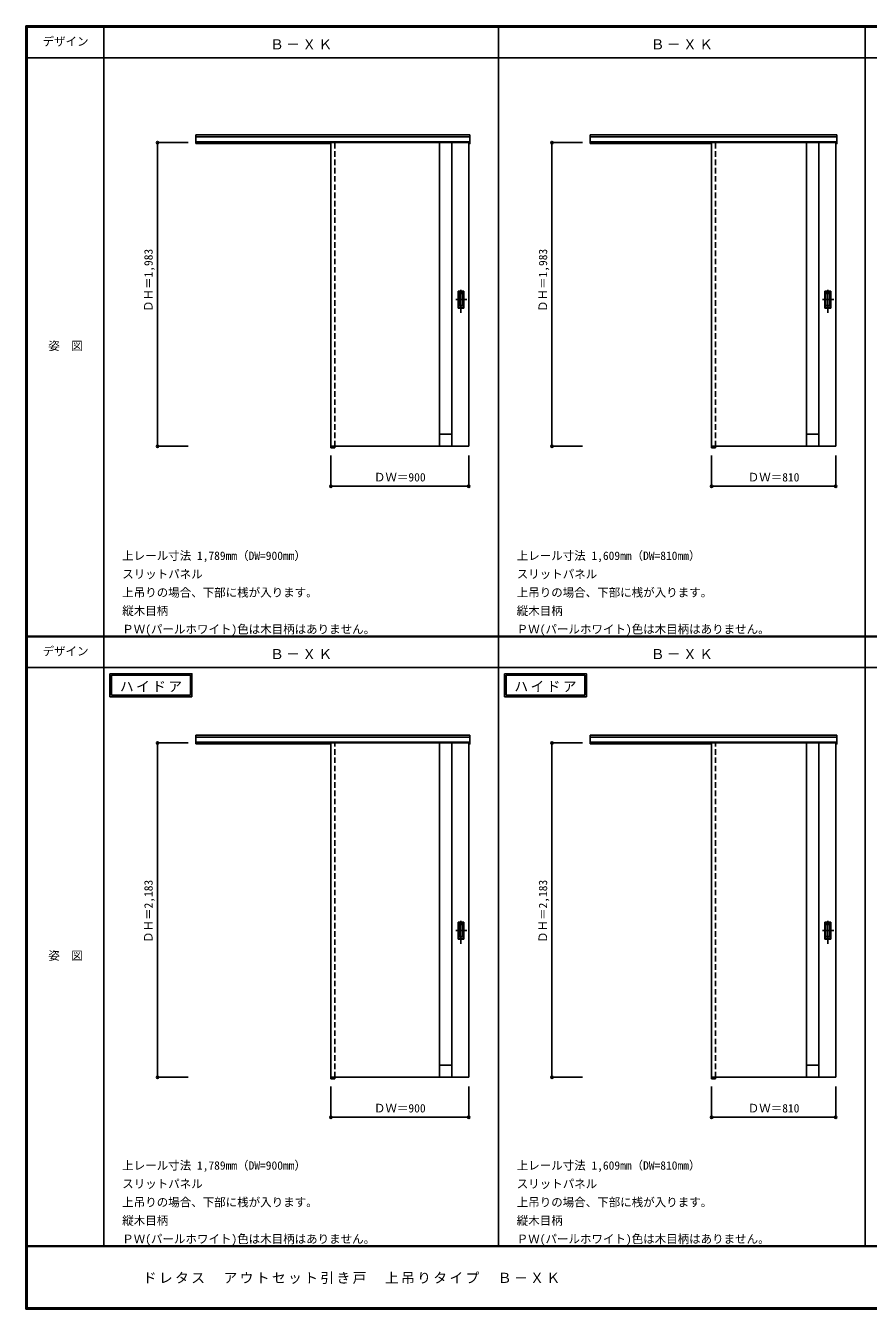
# Model space of a CAD drawing. Units: millimetres, scale not verified. Extents: x -6000 to 5700, y -4307 to 4175.
# Drawn here: x -6000 to -502, y -4205 to 4175 of the extents above; entities that cross this region are included whole.
import ezdxf
from ezdxf.enums import TextEntityAlignment as Align

# ---------------------------------------------------------------- set-up
doc = ezdxf.new("R2010")
doc.units = ezdxf.units.MM
doc.header["$LTSCALE"] = 30
doc.header["$PDMODE"] = 32
doc.header["$PDSIZE"] = 15
doc.linetypes.add('CHAIN1', pattern=[8, 5, -1, 1, -1])
doc.linetypes.add('DASHED1', pattern=[1.8, 1.2, -0.6])
for name, color, linetype in [('0-2_扉', 3, 'Continuous'), ('0-3_仕上げ', 3, 'Continuous'), ('0-4_枠', 3, 'Continuous'), ('0-6_引手', 7, 'Continuous'), ('0-A_文字', 7, 'Continuous'), ('0-B_寸法', 4, 'Continuous'), ('F-1_枠', 6, 'Continuous'), ('F-A_文字', 7, 'Continuous')]:
    doc.layers.add(name, color=color, linetype=linetype)
doc.styles.add('ＭＳ ゴシック', font='')
doc.styles.get('ＭＳ ゴシック').set_extended_font_data('MS Gothic')

msp = doc.modelspace()

# ---------------------------------------------------------------- linework, layer by layer
at = {"layer": '0-2_扉', "color": 4, "linetype": 'DASHED1'}
for p, q in [((-4009, 3412), (-4009, 3408)), ((-1525, 3412), (-1525, 3408)), ((-4009, -507.25), (-4009, -511.25)), ((-1525, -507.25), (-1525, -511.25))]:
    msp.add_line(p, q, dxfattribs=at)
at = {"layer": '0-2_扉'}
for p, q in [((-4009, 3412), (-4009, 1429)), ((-4009, 3412), (-3109, 3412)), ((-3109, 1429), (-3109, 3412)), ((-1525, 3412), (-1525, 1429)), ((-1525, 3412), (-715, 3412)), ((-715, 1429), (-715, 3412)), ((-4009, 1429), (-3109, 1429)), ((-1525, 1429), (-715, 1429)), ((-4009, -507.25), (-4009, -2690.25)), ((-4009, -507.25), (-3109, -507.25)), ((-3109, -2690.25), (-3109, -507.25)), ((-1525, -507.25), (-1525, -2690.25)), ((-1525, -507.25), (-715, -507.25)), ((-715, -2690.25), (-715, -507.25)), ((-4009, -2690.25), (-3109, -2690.25)), ((-1525, -2690.25), (-715, -2690.25))]:
    msp.add_line(p, q, dxfattribs=at)
at = {"layer": '0-3_仕上げ'}
for p, q in [((-3299, 1429), (-3299, 3412)), ((-3219, 1429), (-3219, 3412)), ((-905, 1429), (-905, 3412)), ((-825, 1429), (-825, 3412)), ((-3299, -2690.25), (-3299, -507.25)), ((-3219, -2690.25), (-3219, -507.25)), ((-905, -2690.25), (-905, -507.25)), ((-825, -2690.25), (-825, -507.25))]:
    msp.add_line(p, q, dxfattribs=at)
at = {"layer": '0-3_仕上げ', "color": 7}
for p, q in [((-3219, 1509), (-3299, 1509)), ((-825, 1509), (-905, 1509)), ((-3219, -2610.25), (-3299, -2610.25)), ((-825, -2610.25), (-905, -2610.25))]:
    msp.add_line(p, q, dxfattribs=at)
at = {"layer": '0-4_枠'}
for p, q in [((-4890, 3462), (-3101, 3462)), ((-4890, 3405), (-4890, 3462)), ((-4890, 3449), (-3101, 3449)), ((-2316, 3462), (-707, 3462)), ((-2316, 3405), (-2316, 3462)), ((-2316, 3449), (-707, 3449)), ((-4890, 3417), (-3101, 3417)), ((-4890, 3405), (-4009, 3405)), ((-4010, 3417), (-4010, 1420)), ((-3982, 3412), (-3982, 3417)), ((-2316, 3417), (-707, 3417)), ((-2316, 3405), (-1525, 3405)), ((-1526, 3417), (-1526, 1420)), ((-1498, 3412), (-1498, 3417)), ((-3982, 1429), (-3982, 1420)), ((-1498, 1429), (-1498, 1420)), ((-4010, 1420), (-3982, 1420)), ((-1526, 1420), (-1498, 1420)), ((-4890, -457.25), (-3101, -457.25)), ((-4890, -514.25), (-4890, -457.25)), ((-4890, -470.25), (-3101, -470.25)), ((-4890, -502.25), (-3101, -502.25)), ((-4010, -502.25), (-4010, -2699.25)), ((-3982, -507.25), (-3982, -502.25)), ((-2316, -457.25), (-707, -457.25)), ((-2316, -514.25), (-2316, -457.25)), ((-2316, -470.25), (-707, -470.25)), ((-2316, -502.25), (-707, -502.25)), ((-1526, -502.25), (-1526, -2699.25)), ((-1498, -507.25), (-1498, -502.25)), ((-4890, -514.25), (-4009, -514.25)), ((-2316, -514.25), (-1525, -514.25)), ((-4010, -2699.25), (-3982, -2699.25)), ((-3982, -2690.25), (-3982, -2699.25)), ((-1526, -2699.25), (-1498, -2699.25)), ((-1498, -2690.25), (-1498, -2699.25))]:
    msp.add_line(p, q, dxfattribs=at)
at = {"layer": '0-4_枠', "color": 4, "linetype": 'DASHED1'}
for p, q in [((-3982, 1429), (-3982, 3412)), ((-1498, 1429), (-1498, 3412)), ((-3982, -2690.25), (-3982, -507.25)), ((-1498, -2690.25), (-1498, -507.25))]:
    msp.add_line(p, q, dxfattribs=at)
at = {"layer": '0-4_枠'}
for points in [[(-3109, 3405), (-3101, 3405), (-3101, 3462)], [(-715, 3405), (-707, 3405), (-707, 3462)], [(-3109, -514.25), (-3101, -514.25), (-3101, -457.25)], [(-715, -514.25), (-707, -514.25), (-707, -457.25)]]:
    msp.add_lwpolyline(points, dxfattribs=at)
at = {"layer": '0-6_引手'}
for p, q in [((-3141, 2441.5), (-3179, 2441.5)), ((-3179, 2331.5), (-3179, 2441.5)), ((-3141, 2331.5), (-3141, 2441.5)), ((-747, 2441.5), (-785, 2441.5)), ((-785, 2331.5), (-785, 2441.5)), ((-747, 2331.5), (-747, 2441.5)), ((-3147.5, 2425.5), (-3172.5, 2425.5)), ((-3172.5, 2347.5), (-3172.5, 2425.5)), ((-3147.5, 2347.5), (-3172.5, 2347.5)), ((-3147.5, 2347.5), (-3147.5, 2425.5)), ((-753.5, 2425.5), (-778.5, 2425.5)), ((-778.5, 2347.5), (-778.5, 2425.5)), ((-753.5, 2347.5), (-778.5, 2347.5)), ((-753.5, 2347.5), (-753.5, 2425.5)), ((-3141, 2331.5), (-3179, 2331.5)), ((-747, 2331.5), (-785, 2331.5)), ((-3141, -1677.75), (-3179, -1677.75)), ((-3179, -1787.75), (-3179, -1677.75)), ((-3147.5, -1693.75), (-3172.5, -1693.75)), ((-3172.5, -1771.75), (-3172.5, -1693.75)), ((-3147.5, -1771.75), (-3147.5, -1693.75)), ((-3141, -1787.75), (-3141, -1677.75)), ((-747, -1677.75), (-785, -1677.75)), ((-785, -1787.75), (-785, -1677.75)), ((-753.5, -1693.75), (-778.5, -1693.75)), ((-778.5, -1771.75), (-778.5, -1693.75)), ((-753.5, -1771.75), (-753.5, -1693.75)), ((-747, -1787.75), (-747, -1677.75)), ((-3141, -1787.75), (-3179, -1787.75)), ((-3147.5, -1771.75), (-3172.5, -1771.75)), ((-747, -1787.75), (-785, -1787.75)), ((-753.5, -1771.75), (-778.5, -1771.75))]:
    msp.add_line(p, q, dxfattribs=at)
at = {"layer": '0-6_引手', "linetype": 'DASHED1'}
for p, q in [((-3176, 2335.5), (-3176, 2437.5)), ((-782, 2335.5), (-782, 2437.5)), ((-3144, 2335.5), (-3176, 2335.5)), ((-750, 2335.5), (-782, 2335.5)), ((-3176, -1783.75), (-3176, -1681.75)), ((-782, -1783.75), (-782, -1681.75)), ((-3144, -1783.75), (-3176, -1783.75)), ((-750, -1783.75), (-782, -1783.75))]:
    msp.add_line(p, q, dxfattribs=at)
at = {"layer": '0-6_引手', "linetype": 'CHAIN1'}
for p, q in [((-3160, 2301.27), (-3160, 2472.12)), ((-766, 2301.27), (-766, 2472.12)), ((-3121.93, 2386.5), (-3194.44, 2386.5)), ((-727.93, 2386.5), (-800.44, 2386.5)), ((-3160, -1817.98), (-3160, -1647.13)), ((-766, -1817.98), (-766, -1647.13)), ((-3121.93, -1732.75), (-3194.44, -1732.75)), ((-727.93, -1732.75), (-800.44, -1732.75))]:
    msp.add_line(p, q, dxfattribs=at)
at = {"layer": '0-6_引手', "linetype": 'DASHED1'}
for points in [[(-3144, 2335.5), (-3144, 2437.5), (-3176, 2437.5)], [(-750, 2335.5), (-750, 2437.5), (-782, 2437.5)], [(-3144, -1783.75), (-3144, -1681.75), (-3176, -1681.75)], [(-750, -1783.75), (-750, -1681.75), (-782, -1681.75)]]:
    msp.add_lwpolyline(points, dxfattribs=at)
at = {"layer": '0-A_文字'}
for p, q in [((-5450, -55.5), (-5450, -205.5)), ((-5440, -65.5), (-4925.67, -65.5)), ((-4925.67, -65.5), (-4925.67, -195.5)), ((-2876, -55.5), (-2876, -205.5)), ((-2866, -65.5), (-2351.67, -65.5)), ((-2351.67, -65.5), (-2351.67, -195.5)), ((-5450, -205.5), (-4915.67, -205.5)), ((-2876, -205.5), (-2341.67, -205.5))]:
    msp.add_line(p, q, dxfattribs=at)
for points in [[(-5450, -55.5), (-4915.67, -55.5), (-4915.67, -205.5)], [(-5440, -65.5), (-5440, -195.5), (-4925.67, -195.5)], [(-2876, -55.5), (-2341.67, -55.5), (-2341.67, -205.5)], [(-2866, -65.5), (-2866, -195.5), (-2351.67, -195.5)]]:
    msp.add_lwpolyline(points, dxfattribs=at)
at = {"layer": '0-B_寸法'}
for p, q in [((-5140, 3412), (-5140, 1429)), ((-5140, 3412), (-4940, 3412)), ((-2566, 3412), (-2566, 1429)), ((-2566, 3412), (-2366, 3412)), ((-5140, 1429), (-4940, 1429)), ((-2566, 1429), (-2366, 1429)), ((-4009, 1168), (-4009, 1368)), ((-3109, 1168), (-3109, 1368)), ((-1525, 1168), (-1525, 1368)), ((-715, 1168), (-715, 1368)), ((-3109, 1168), (-4009, 1168)), ((-715, 1168), (-1525, 1168)), ((-5140, -507.25), (-5140, -2690.25)), ((-5140, -507.25), (-4940, -507.25)), ((-2566, -507.25), (-2566, -2690.25)), ((-2566, -507.25), (-2366, -507.25)), ((-5140, -2690.25), (-4940, -2690.25)), ((-4009, -2951.25), (-4009, -2751.25)), ((-3109, -2951.25), (-3109, -2751.25)), ((-2566, -2690.25), (-2366, -2690.25)), ((-1525, -2951.25), (-1525, -2751.25)), ((-715, -2951.25), (-715, -2751.25)), ((-3109, -2951.25), (-4009, -2951.25)), ((-715, -2951.25), (-1525, -2951.25))]:
    msp.add_line(p, q, dxfattribs=at)
at = {"layer": '0-B_寸法', "color": 7}
for p in [(-5140, 3412), (-2566, 3412), (-5140, 1429), (-2566, 1429), (-4009, 1168), (-3109, 1168), (-1525, 1168), (-715, 1168), (-5140, -507.25), (-2566, -507.25), (-5140, -2690.25), (-2566, -2690.25), (-4009, -2951.25), (-3109, -2951.25), (-1525, -2951.25), (-715, -2951.25)]:
    msp.add_point(p, dxfattribs=at)
at = {"layer": 'F-1_枠'}
for p, q in [((-6000, 4175), (5700, 4175)), ((-6000, 4175), (-6000, -4205)), ((-6000, 4170), (5700, 4170)), ((-6000, 4165), (5700, 4165)), ((-5995, 4175), (-5995, -4205)), ((-5990, 4175), (-5990, -4205)), ((-5490, 4175), (-5490, -3790)), ((-2916, -3790), (-2916, 4175)), ((-522, -3790), (-522, 4175)), ((-6000, 3965), (5700, 3965)), ((-6000, 190.5), (5700, 190.5)), ((-6000, 187.5), (5700, 187.5)), ((-6000, 184.5), (5700, 184.5)), ((-6000, -15.5), (5700, -15.5)), ((5700, -3790), (-6000, -3790)), ((5700, -3795), (-6000, -3795)), ((5700, -4195), (-6000, -4195)), ((5700, -4200), (-6000, -4200)), ((5700, -4205), (-6000, -4205))]:
    msp.add_line(p, q, dxfattribs=at)

# ---------------------------------------------------------------- texts
at = {"layer": '0-A_文字', "style": 'ＭＳ ゴシック'}
for s, p in [('上レール寸法 1,789mm（DW=900mm）', (-5370, 670.5)), ('上レール寸法 1,609mm（DW=810mm）', (-2796, 670.5)), ('スリットパネル', (-5370, 550.5)), ('スリットパネル', (-2796, 550.5)), ('上吊りの場合、下部に桟が入ります。', (-5370, 430.5)), ('上吊りの場合、下部に桟が入ります。', (-2796, 430.5)), ('縦木目柄', (-5370, 310.5)), ('縦木目柄', (-2796, 310.5)), ('ＰＷ(パールホワイト)色は木目柄はありません。', (-5370, 190.5)), ('ＰＷ(パールホワイト)色は木目柄はありません。', (-2796, 190.5)), ('上レール寸法 1,789mm（DW=900mm）', (-5370, -3310)), ('上レール寸法 1,609mm（DW=810mm）', (-2796, -3310)), ('スリットパネル', (-5370, -3430)), ('スリットパネル', (-2796, -3430)), ('上吊りの場合、下部に桟が入ります。', (-5370, -3550)), ('上吊りの場合、下部に桟が入ります。', (-2796, -3550)), ('縦木目柄', (-5370, -3670)), ('縦木目柄', (-2796, -3670)), ('ＰＷ(パールホワイト)色は木目柄はありません。', (-5370, -3790)), ('ＰＷ(パールホワイト)色は木目柄はありません。', (-2796, -3790))]:
    msp.add_text(s, height=54.99, dxfattribs=at).set_placement(p, align=Align.BOTTOM_LEFT)
at = {"layer": '0-A_文字', "char_height": 65.98, "attachment_point": 7, "style": 'ＭＳ ゴシック'}
for s, insert in [('\\T1.17;Ｂ－ＸＫ', (-4405.5, 4020)), ('\\T1.17;Ｂ－ＸＫ', (-1921.5, 4020)), ('\\T1.17;Ｂ－ＸＫ', (-4405.5, 39.5)), ('\\T1.17;Ｂ－ＸＫ', (-1921.5, 39.5)), ('\\T1.17;ハイドア', (-5385.34, -175.5)), ('\\T1.17;ハイドア', (-2811.34, -175.5))]:
    msp.add_mtext(s, dxfattribs=dict(at, insert=insert))
at = {"layer": '0-B_寸法', "color": 7, "style": 'ＭＳ ゴシック'}
for s, p in [('ＤＨ＝1,983', (-5155, 2306.25)), ('ＤＨ＝1,983', (-2581, 2306.25)), ('ＤＨ＝2,183', (-5155, -1813)), ('ＤＨ＝2,183', (-2581, -1813))]:
    msp.add_text(s, height=54.99, rotation=90, dxfattribs=at).set_placement(p, align=Align.BOTTOM_LEFT)
for s, p in [('ＤＷ＝900', (-3727.75, 1183)), ('ＤＷ＝810', (-1288.75, 1183)), ('ＤＷ＝900', (-3727.75, -2936.25)), ('ＤＷ＝810', (-1288.75, -2936.25))]:
    msp.add_text(s, height=54.99, dxfattribs=at).set_placement(p, align=Align.BOTTOM_LEFT)
at = {"layer": 'F-A_文字', "style": 'ＭＳ ゴシック'}
for s, p in [('デザイン', (-5890, 4027.5)), ('姿\u3000図', (-5852.5, 2040.25)), ('デザイン', (-5890, 47)), ('姿\u3000図', (-5852.5, -1940.25))]:
    msp.add_text(s, height=54.99, dxfattribs=at).set_placement(p, align=Align.BOTTOM_LEFT)
at = {"layer": 'F-A_文字', "insert": (-5235.71, -4040), "char_height": 65.98, "attachment_point": 7, "style": 'ＭＳ ゴシック'}
msp.add_mtext('\\T1.17;ドレタス\u3000アウトセット引き戸\u3000上吊りタイプ\u3000Ｂ－ＸＫ', dxfattribs=at)

doc.saveas('drawing.dxf')
